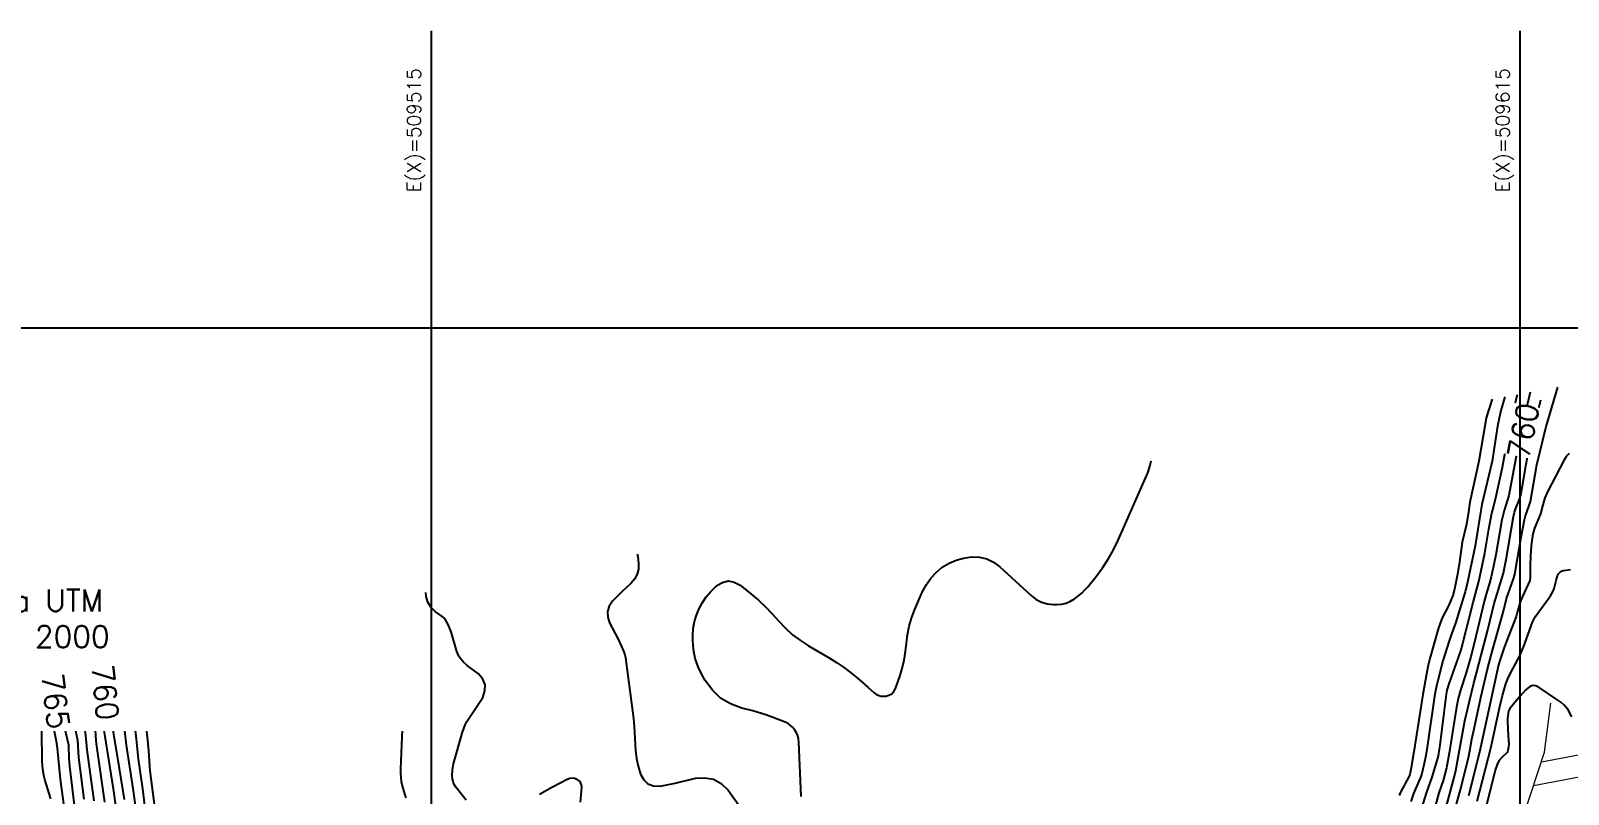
# Model space of a CAD drawing. Header units: metres. Extents: x 509389 to 509735, y 7767634 to 7768027.
# Drawn here: x 509478.2 to 509619.4, y 7767957.1 to 7768027.3 of the extents above; entities that cross this region are included whole.
import ezdxf
from ezdxf.enums import TextEntityAlignment as Align

# ---------------------------------------------------------------- set-up
doc = ezdxf.new("R2010")
doc.units = ezdxf.units.M
doc.linetypes.add('Contínua', pattern=[0])
for name, color, linetype in [('CANEVA', 252, 'Continuous'), ('CURVAS-INTERMEDIARIAS', 39, 'Continuous'), ('CURVAS-MESTRA', 34, 'Continuous')]:
    doc.layers.add(name, color=color, linetype=linetype)
for name, color, linetype, lineweight in [('FOLHA', 7, 'Continuous', 9), ('K-ALINHAMENTO', 10, 'Continuous', 9), ('P-MEIOFIO', 171, 'Continuous', 9)]:
    doc.layers.add(name, color=color, linetype=linetype, lineweight=lineweight)
doc.styles.add('L50', font='ROMANS.SHX', dxfattribs={"height": 1.25})
doc.styles.add('Padrão', font='simplex.shx')
doc.styles.add('ROMANS', font='romans')

msp = doc.modelspace()

# ---------------------------------------------------------------- linework, layer by layer
at = {"layer": 'CANEVA'}
for p, q in [((509515, 7767634.128), (509515, 7768027.326)), ((509389.048, 7768000), (509735.298, 7768000))]:
    msp.add_line(p, q, dxfattribs=at)
at = {"layer": 'CURVAS-INTERMEDIARIAS'}
for points, elevation in [([(509605.971, 7767955.875), (509606.377, 7767957.252), (509606.922, 7767958.712), (509607.455, 7767960.557), (509607.526, 7767960.885), (509607.607, 7767961.423), (509608.242, 7767966.347), (509608.303, 7767966.706), (509608.467, 7767967.289), (509609.515, 7767970.237), (509609.614, 7767970.551), (509610.714, 7767974.883), (509611.212, 7767976.694), (509611.752, 7767979.308), (509612.13, 7767981.493), (509612.407, 7767982.97), (509612.504, 7767983.402), (509612.803, 7767984.554), (509613.377, 7767987.2), (509614.102, 7767991.224), (509614.383, 7767992.458), (509614.748, 7767993.893)], 759), ([(509607.784, 7767951.267), (509609.517, 7767957.571), (509610.241, 7767960.5), (509610.374, 7767961.144), (509610.564, 7767962.213), (509610.756, 7767963.139), (509611.387, 7767966.041), (509611.965, 7767968.516), (509612.336, 7767969.927), (509613.465, 7767973.962), (509613.645, 7767974.745), (509613.747, 7767975.124), (509614.355, 7767976.858), (509614.497, 7767977.351), (509614.574, 7767977.728), (509615.083, 7767980.764), (509615.39, 7767982.352), (509615.492, 7767982.744), (509615.829, 7767983.683), (509615.931, 7767984.064), (509616.523, 7767987.41), (509617.364, 7767990.82), (509618.454, 7767994.565)], 762), ([(509612.426, 7767993.471), (509612.024, 7767992.222), (509611.886, 7767991.704), (509611.579, 7767989.915), (509611.184, 7767987.764), (509610.365, 7767983.983), (509610.252, 7767983.098), (509610.067, 7767981.961), (509609.68, 7767980.298), (509609.43, 7767978.515), (509609.237, 7767977.382), (509608.958, 7767975.979), (509608.8, 7767975.41), (509608.595, 7767974.894), (509608.368, 7767974.388), (509607.874, 7767973.431), (509607.727, 7767973.104), (509607.603, 7767972.769), (509607.493, 7767972.428), (509606.692, 7767969.605), (509606.544, 7767969.016), (509606.389, 7767968.221), (509606.062, 7767966.299), (509605.234, 7767961.026), (509604.965, 7767959.403), (509604.868, 7767958.959), (509604.776, 7767958.732), (509603.998, 7767957.327), (509603.87, 7767957.033)], 757), ([(509613.588, 7767993.682), (509613.228, 7767992.425), (509613.053, 7767991.704), (509612.919, 7767990.975), (509612.427, 7767987.75), (509611.481, 7767983.785), (509611.339, 7767983.026), (509610.858, 7767979.983), (509610.163, 7767976.642), (509609.929, 7767975.753), (509609.668, 7767974.844), (509609.042, 7767972.853), (509608.625, 7767971.715), (509608.471, 7767971.255), (509607.899, 7767969.401), (509607.545, 7767968.099), (509607.281, 7767966.939), (509607.137, 7767966.159), (509606.457, 7767961.461), (509606.331, 7767960.705), (509606.181, 7767959.953), (509605.959, 7767959.062), (509605.844, 7767958.693), (509605.698, 7767958.335), (509605.19, 7767957.214), (509604.945, 7767956.463)], 758), ([(509607.827, 7767954.57), (509608.949, 7767958.787), (509609.081, 7767959.337), (509609.253, 7767960.184), (509609.923, 7767963.883), (509610.33, 7767965.692), (509610.735, 7767967.361), (509612.001, 7767972.13), (509612.621, 7767974.681), (509612.878, 7767975.552), (509613.202, 7767976.562), (509613.452, 7767977.475), (509613.59, 7767978.092), (509613.707, 7767978.712), (509614.382, 7767982.686), (509614.463, 7767983.066), (509614.551, 7767983.344), (509614.955, 7767984.331), (509615.08, 7767984.755), (509615.187, 7767985.31), (509615.551, 7767987.49), (509615.771, 7767988.607), (509616.178, 7767990.501), (509616.885, 7767993.383)], 761), ([(509619.486, 7767988.474), (509619.303, 7767988.276), (509619.146, 7767988.056), (509619.008, 7767987.822), (509617.549, 7767985.013), (509617.273, 7767984.395), (509617.073, 7767983.748), (509616.856, 7767982.914), (509616.317, 7767981.599), (509616.186, 7767981.185), (509616.124, 7767980.902), (509616.01, 7767979.986), (509615.933, 7767979.068), (509615.913, 7767978.146), (509615.921, 7767977.053), (509615.88, 7767976.783), (509615.046, 7767974.976), (509614.954, 7767974.698), (509614.731, 7767973.844), (509614.613, 7767973.47), (509613.553, 7767970.73), (509613.144, 7767969.535), (509613.014, 7767969.025), (509612.448, 7767966.502), (509611.274, 7767961.008), (509610.261, 7767956.993)], 763), ([(509548.956, 7767956.93), (509548.741, 7767961.927), (509548.703, 7767962.222), (509548.635, 7767962.507), (509548.52, 7767962.777), (509548.376, 7767963.037), (509548.188, 7767963.267), (509547.98, 7767963.471), (509547.738, 7767963.634), (509547.475, 7767963.77), (509546.293, 7767964.239), (509545.704, 7767964.447), (509544.503, 7767964.796), (509543.488, 7767965.053), (509542.467, 7767965.45), (509541.55, 7767965.983), (509540.786, 7767966.72), (509540.126, 7767967.594), (509539.848, 7767968.075), (509539.482, 7767968.843), (509539.203, 7767969.634), (509539.052, 7767970.459), (509538.987, 7767971.307), (509538.989, 7767971.745), (509539.035, 7767972.382), (509539.137, 7767973.005), (509539.323, 7767973.61), (509539.564, 7767974.201), (509539.878, 7767974.759), (509540.231, 7767975.289), (509540.642, 7767975.775), (509541.184, 7767976.317), (509541.714, 7767976.61), (509542.248, 7767976.744), (509542.789, 7767976.639), (509543.334, 7767976.373), (509544.337, 7767975.555), (509545.016, 7767974.97), (509545.673, 7767974.362), (509546.297, 7767973.719), (509546.898, 7767973.054), (509547.512, 7767972.406), (509548.163, 7767971.804), (509548.872, 7767971.271), (509549.619, 7767970.783), (509551.531, 7767969.666), (509552.198, 7767969.253), (509552.848, 7767968.815), (509553.473, 7767968.343), (509554.081, 7767967.848), (509555.076, 7767966.99), (509555.652, 7767966.469), (509555.852, 7767966.324), (509556.066, 7767966.217), (509556.3, 7767966.165), (509556.547, 7767966.15), (509556.711, 7767966.161), (509557.01, 7767966.238), (509557.267, 7767966.37), (509557.462, 7767966.583), (509557.616, 7767966.851), (509557.998, 7767967.957), (509558.226, 7767968.71), (509558.412, 7767969.472), (509558.536, 7767970.247), (509558.712, 7767971.809), (509558.856, 7767972.576), (509559.079, 7767973.324), (509559.354, 7767974.059), (509560.103, 7767975.783), (509560.447, 7767976.424), (509560.852, 7767977.017), (509561.347, 7767977.535), (509561.902, 7767978.005), (509562.528, 7767978.376), (509563.179, 7767978.672), (509563.871, 7767978.857), (509564.59, 7767978.967), (509565.318, 7767978.927), (509565.995, 7767978.779), (509566.615, 7767978.47), (509567.197, 7767978.053), (509570.067, 7767975.395), (509570.531, 7767975.055), (509571.026, 7767974.793), (509571.567, 7767974.648), (509572.139, 7767974.581), (509572.441, 7767974.581), (509572.874, 7767974.621), (509573.291, 7767974.712), (509573.684, 7767974.88), (509574.06, 7767975.098), (509574.467, 7767975.407), (509574.752, 7767975.654), (509575.015, 7767975.922), (509575.265, 7767976.206), (509576.031, 7767977.151), (509576.619, 7767977.939), (509577.162, 7767978.754), (509577.638, 7767979.611), (509578.069, 7767980.495), (509580.793, 7767986.7), (509580.99, 7767987.281), (509581.102, 7767987.787)], 756), ([(509533.867, 7767979.216), (509533.945, 7767979.002), (509534.012, 7767978.36), (509533.99, 7767977.843), (509533.881, 7767977.36), (509533.641, 7767976.926), (509533.313, 7767976.526), (509532.51, 7767975.775), (509531.623, 7767974.889), (509531.322, 7767974.421), (509531.152, 7767973.934), (509531.178, 7767973.418), (509531.334, 7767972.884), (509532.098, 7767971.444), (509532.454, 7767970.719), (509532.659, 7767970.223), (509532.741, 7767969.969), (509532.801, 7767969.708), (509532.847, 7767969.444), (509533.456, 7767964.819), (509533.541, 7767964.088), (509533.61, 7767963.356), (509533.738, 7767961.147), (509533.827, 7767960.433), (509533.975, 7767959.728), (509534.178, 7767958.984), (509534.484, 7767958.471), (509534.874, 7767958.095), (509535.387, 7767957.922), (509535.983, 7767957.885), (509537.36, 7767958.153), (509539.233, 7767958.606), (509540.098, 7767958.658), (509540.897, 7767958.526), (509541.595, 7767958.117), (509542.226, 7767957.523), (509543.827, 7767955.289)], 756), ([(509611.059, 7767956.5), (509612.286, 7767961.362), (509613.115, 7767965.217), (509613.371, 7767966.209), (509613.673, 7767967.275), (509613.849, 7767967.743), (509614.063, 7767968.197), (509614.792, 7767969.519), (509614.975, 7767969.886), (509615.286, 7767970.646), (509616.134, 7767972.972), (509616.242, 7767973.214), (509616.381, 7767973.438), (509617.772, 7767975.373), (509618.039, 7767975.817), (509618.131, 7767976.056), (509618.309, 7767976.801), (509618.426, 7767977.217), (509618.516, 7767977.394), (509618.633, 7767977.538), (509618.792, 7767977.636), (509618.979, 7767977.702), (509619.607, 7767977.801)], 764), ([(509518.163, 7767956.591), (509517.229, 7767957.8), (509517.081, 7767958.036), (509516.967, 7767958.284), (509516.904, 7767958.549), (509516.873, 7767958.825), (509516.907, 7767959.392), (509517.021, 7767959.949), (509517.831, 7767962.848), (509517.944, 7767963.186), (509518.079, 7767963.513), (509518.246, 7767963.824), (509519.039, 7767965.015), (509519.699, 7767966.046), (509519.897, 7767966.643), (509519.923, 7767967.208), (509519.692, 7767967.724), (509519.29, 7767968.208), (509518.266, 7767968.963), (509517.92, 7767969.283), (509517.76, 7767969.458), (509517.619, 7767969.645), (509517.496, 7767969.843), (509517.317, 7767970.274), (509516.78, 7767972.059), (509516.519, 7767972.753), (509516.406, 7767972.968), (509516.273, 7767973.167), (509516.11, 7767973.342), (509515.925, 7767973.5), (509515.333, 7767973.93), (509514.935, 7767974.334), (509514.641, 7767974.785), (509514.503, 7767975.305), (509514.48, 7767975.698)], 756), ([(509501.236, 7767973.295), (509503.014, 7767972.63), (509504.392, 7767972.033), (509506.407, 7767971.103), (509507.211, 7767970.69), (509507.988, 7767970.236), (509508.725, 7767969.719), (509509.435, 7767969.161), (509512.284, 7767966.722), (509512.533, 7767966.451), (509512.714, 7767966.13), (509512.767, 7767965.955), (509512.798, 7767965.778), (509512.795, 7767965.599), (509512.769, 7767965.418), (509512.469, 7767964.12), (509512.372, 7767963.561), (509512.308, 7767962.997), (509512.266, 7767962.43), (509512.132, 7767959.465), (509512.132, 7767959.076), (509512.156, 7767958.688), (509512.214, 7767958.304), (509512.296, 7767957.923), (509512.501, 7767957.167), (509512.629, 7767956.812)], 756), ([(509483.986, 7767956.55), (509483.354, 7767961.214), (509483.245, 7767962.546), (509483.172, 7767962.999), (509482.757, 7767965.111), (509482.114, 7767969.825)], 763), ([(509482.952, 7767969.977), (509483.71, 7767964.988), (509484.1, 7767963.019), (509484.155, 7767962.067), (509484.187, 7767961.761), (509484.956, 7767956.404)], 762), ([(509485.838, 7767970.501), (509485.902, 7767969.793), (509486.235, 7767967.705), (509486.4, 7767966.531), (509486.925, 7767961.666), (509487.545, 7767957.672), (509487.758, 7767956.14)], 759), ([(509488.798, 7767954.845), (509488.456, 7767957.639), (509488.063, 7767960.36), (509487.888, 7767962.203), (509487.319, 7767967.295), (509487.011, 7767969.069), (509486.939, 7767969.579), (509486.835, 7767970.682)], 758), ([(509489.903, 7767953.416), (509489.136, 7767959.286), (509489.018, 7767961.137), (509488.889, 7767962.415), (509488.399, 7767966.502), (509488.227, 7767967.706), (509488.066, 7767968.497), (509487.978, 7767969.053), (509487.809, 7767970.859)], 757), ([(509480.018, 7767956.706), (509479.459, 7767958.5), (509479.397, 7767958.745), (509479.308, 7767959.242), (509479.254, 7767959.745), (509479.229, 7767960.25), (509479.207, 7767962.804), (509479.184, 7767963.296), (509478.775, 7767966.843), (509478.683, 7767967.815), (509478.615, 7767968.342), (509478.554, 7767968.669), (509478.469, 7767968.988), (509478.405, 7767969.152)], 767), ([(509479.57, 7767969.363), (509479.597, 7767969.197), (509479.663, 7767968.61), (509479.782, 7767966.686), (509479.872, 7767965.876), (509480.154, 7767963.846), (509480.497, 7767962.006), (509480.596, 7767961.362), (509480.883, 7767958.526), (509481.837, 7767951.444)], 766), ([(509481.263, 7767969.671), (509481.335, 7767969.206), (509481.621, 7767966.971), (509481.766, 7767965.626), (509481.866, 7767964.929), (509481.98, 7767964.32), (509482.285, 7767962.976), (509482.455, 7767962.106), (509482.559, 7767960.511), (509483.055, 7767956.692)], 764), ([(509484.504, 7767965.907), (509484.85, 7767963.22), (509485.732, 7767957.628), (509485.95, 7767956.11)], 761), ([(509528.679, 7767956.406), (509528.784, 7767957.785), (509528.757, 7767958.012), (509528.686, 7767958.212), (509528.548, 7767958.374), (509528.365, 7767958.51), (509528.137, 7767958.581), (509527.91, 7767958.609), (509527.684, 7767958.573), (509527.459, 7767958.495), (509526.099, 7767957.777), (509524.91, 7767957.11)], 756)]:
    msp.add_lwpolyline(points, dxfattribs=dict(at, elevation=elevation))
at = {"layer": 'CURVAS-MESTRA'}
for points, elevation in [([(509615.92, 7767994.105), (509615.389, 7767991.904), (509615.084, 7767990.531), (509614.658, 7767988.365), (509613.965, 7767984.6), (509613.518, 7767983.218), (509613.312, 7767982.356), (509612.75, 7767979.148), (509612.573, 7767978.26), (509612.325, 7767977.138), (509612.177, 7767976.556), (509611.868, 7767975.533), (509611.69, 7767974.856), (509610.778, 7767971.001), (509610.438, 7767969.666), (509610, 7767968.207), (509609.499, 7767966.717), (509609.292, 7767965.929), (509609.138, 7767965.13), (509608.48, 7767960.925), (509608.224, 7767959.581), (509608.083, 7767958.994), (509607.911, 7767958.415), (509607.524, 7767957.265), (509606.905, 7767954.997)], 760), ([(509486.8, 7767956.657), (509486.34, 7767959.503), (509485.774, 7767962.837), (509485.4, 7767966.404), (509484.829, 7767970.318)], 760), ([(509482.181, 7767956.141), (509481.751, 7767959.72), (509481.703, 7767960.425), (509481.667, 7767961.666), (509481.169, 7767963.744), (509480.973, 7767964.747), (509480.853, 7767965.545), (509480.763, 7767966.268), (509480.611, 7767968.019), (509480.507, 7767968.915), (509480.404, 7767969.515)], 765), ([(509619.744, 7767964.263), (509619.394, 7767964.891), (509619.228, 7767965.128), (509619.031, 7767965.339), (509618.738, 7767965.596), (509618.464, 7767965.796), (509616.639, 7767967.008), (509616.403, 7767967.099), (509616.172, 7767967.128), (509615.95, 7767967.061), (509615.732, 7767966.931), (509615.497, 7767966.704), (509614.984, 7767966.146), (509614.031, 7767965.009), (509613.937, 7767964.768), (509613.868, 7767964.358), (509613.841, 7767964.099), (509613.838, 7767963.838), (509613.883, 7767962.495), (509613.963, 7767961.737), (509613.938, 7767961.486), (509613.872, 7767961.151), (509613.827, 7767961.03), (509613.79, 7767960.978), (509613.28, 7767960.482), (509613.049, 7767960.203), (509612.878, 7767959.883), (509612.698, 7767959.362), (509611.843, 7767955.895)], 765)]:
    msp.add_lwpolyline(points, dxfattribs=dict(at, elevation=elevation))
at = {"layer": 'K-ALINHAMENTO'}
for points in [[(509616.956, 7767960.117), (509659.874, 7767968.286), (509658.939, 7767973.198)], [(509611.596, 7767943.828), (509617.234, 7767961.016), (509617.819, 7767965.526)]]:
    msp.add_lwpolyline(points, dxfattribs=at)
at = {"layer": 'P-MEIOFIO'}
msp.add_lwpolyline([(509616.226, 7767957.942), (509660.739, 7767966.415, 0.4142136), (509661.932, 7767968.169), (509660.904, 7767973.572)], format="xyb", dxfattribs=at)

# ---------------------------------------------------------------- texts
at = {"layer": 'CANEVA', "color": 2, "style": 'L50'}
for s, p in [('E(X)=509515', (509514, 7768023.882)), ('E(X)=509615', (509614, 7768023.882))]:
    msp.add_text(s, height=1.25, rotation=90, dxfattribs=at).set_placement(p, align=Align.RIGHT)

# ---------------------------------------------------------------- next in the draw order: texts
at = {"layer": 'CURVAS-MESTRA', "linetype": 'Contínua', "char_height": 2, "width": 3.93834, "attachment_point": 2, "style": 'Padrão', "bg_fill": 3, "box_fill_scale": 1.2, "bg_fill_color": 256, "bg_fill_true_color": 13158600, "bg_fill_transparency": 0}
for s, insert, rotation in [('760', (509614.303, 7767990.73, 748.623), 78.88651), ('760', (509485.999, 7767966.603, 748.623), 275.97782), ('765', (509481.438, 7767965.817, 753.623), 277.05866)]:
    msp.add_mtext(s, dxfattribs=dict(at, insert=insert, rotation=rotation))

# ---------------------------------------------------------------- next in the draw order: linework, layer by layer
at = {"layer": 'CANEVA'}
msp.add_line((509615, 7767634.128), (509615, 7768027.326), dxfattribs=at)

# ---------------------------------------------------------------- next in the draw order: texts
at = {"layer": 'FOLHA', "color": 2, "lineweight": 13, "insert": (509407.738, 7767975.954), "char_height": 2, "width": 105.05049, "attachment_point": 1, "style": 'ROMANS', "bg_fill": 2}
msp.add_mtext('\\pxqc;Projeção Cartográfica: Sistema UTM\\PSistema de Referência: SIRGAS 2000\\PFuso: 23S\\PMeridiano Central: -45°', dxfattribs=at)

doc.saveas('drawing.dxf')
